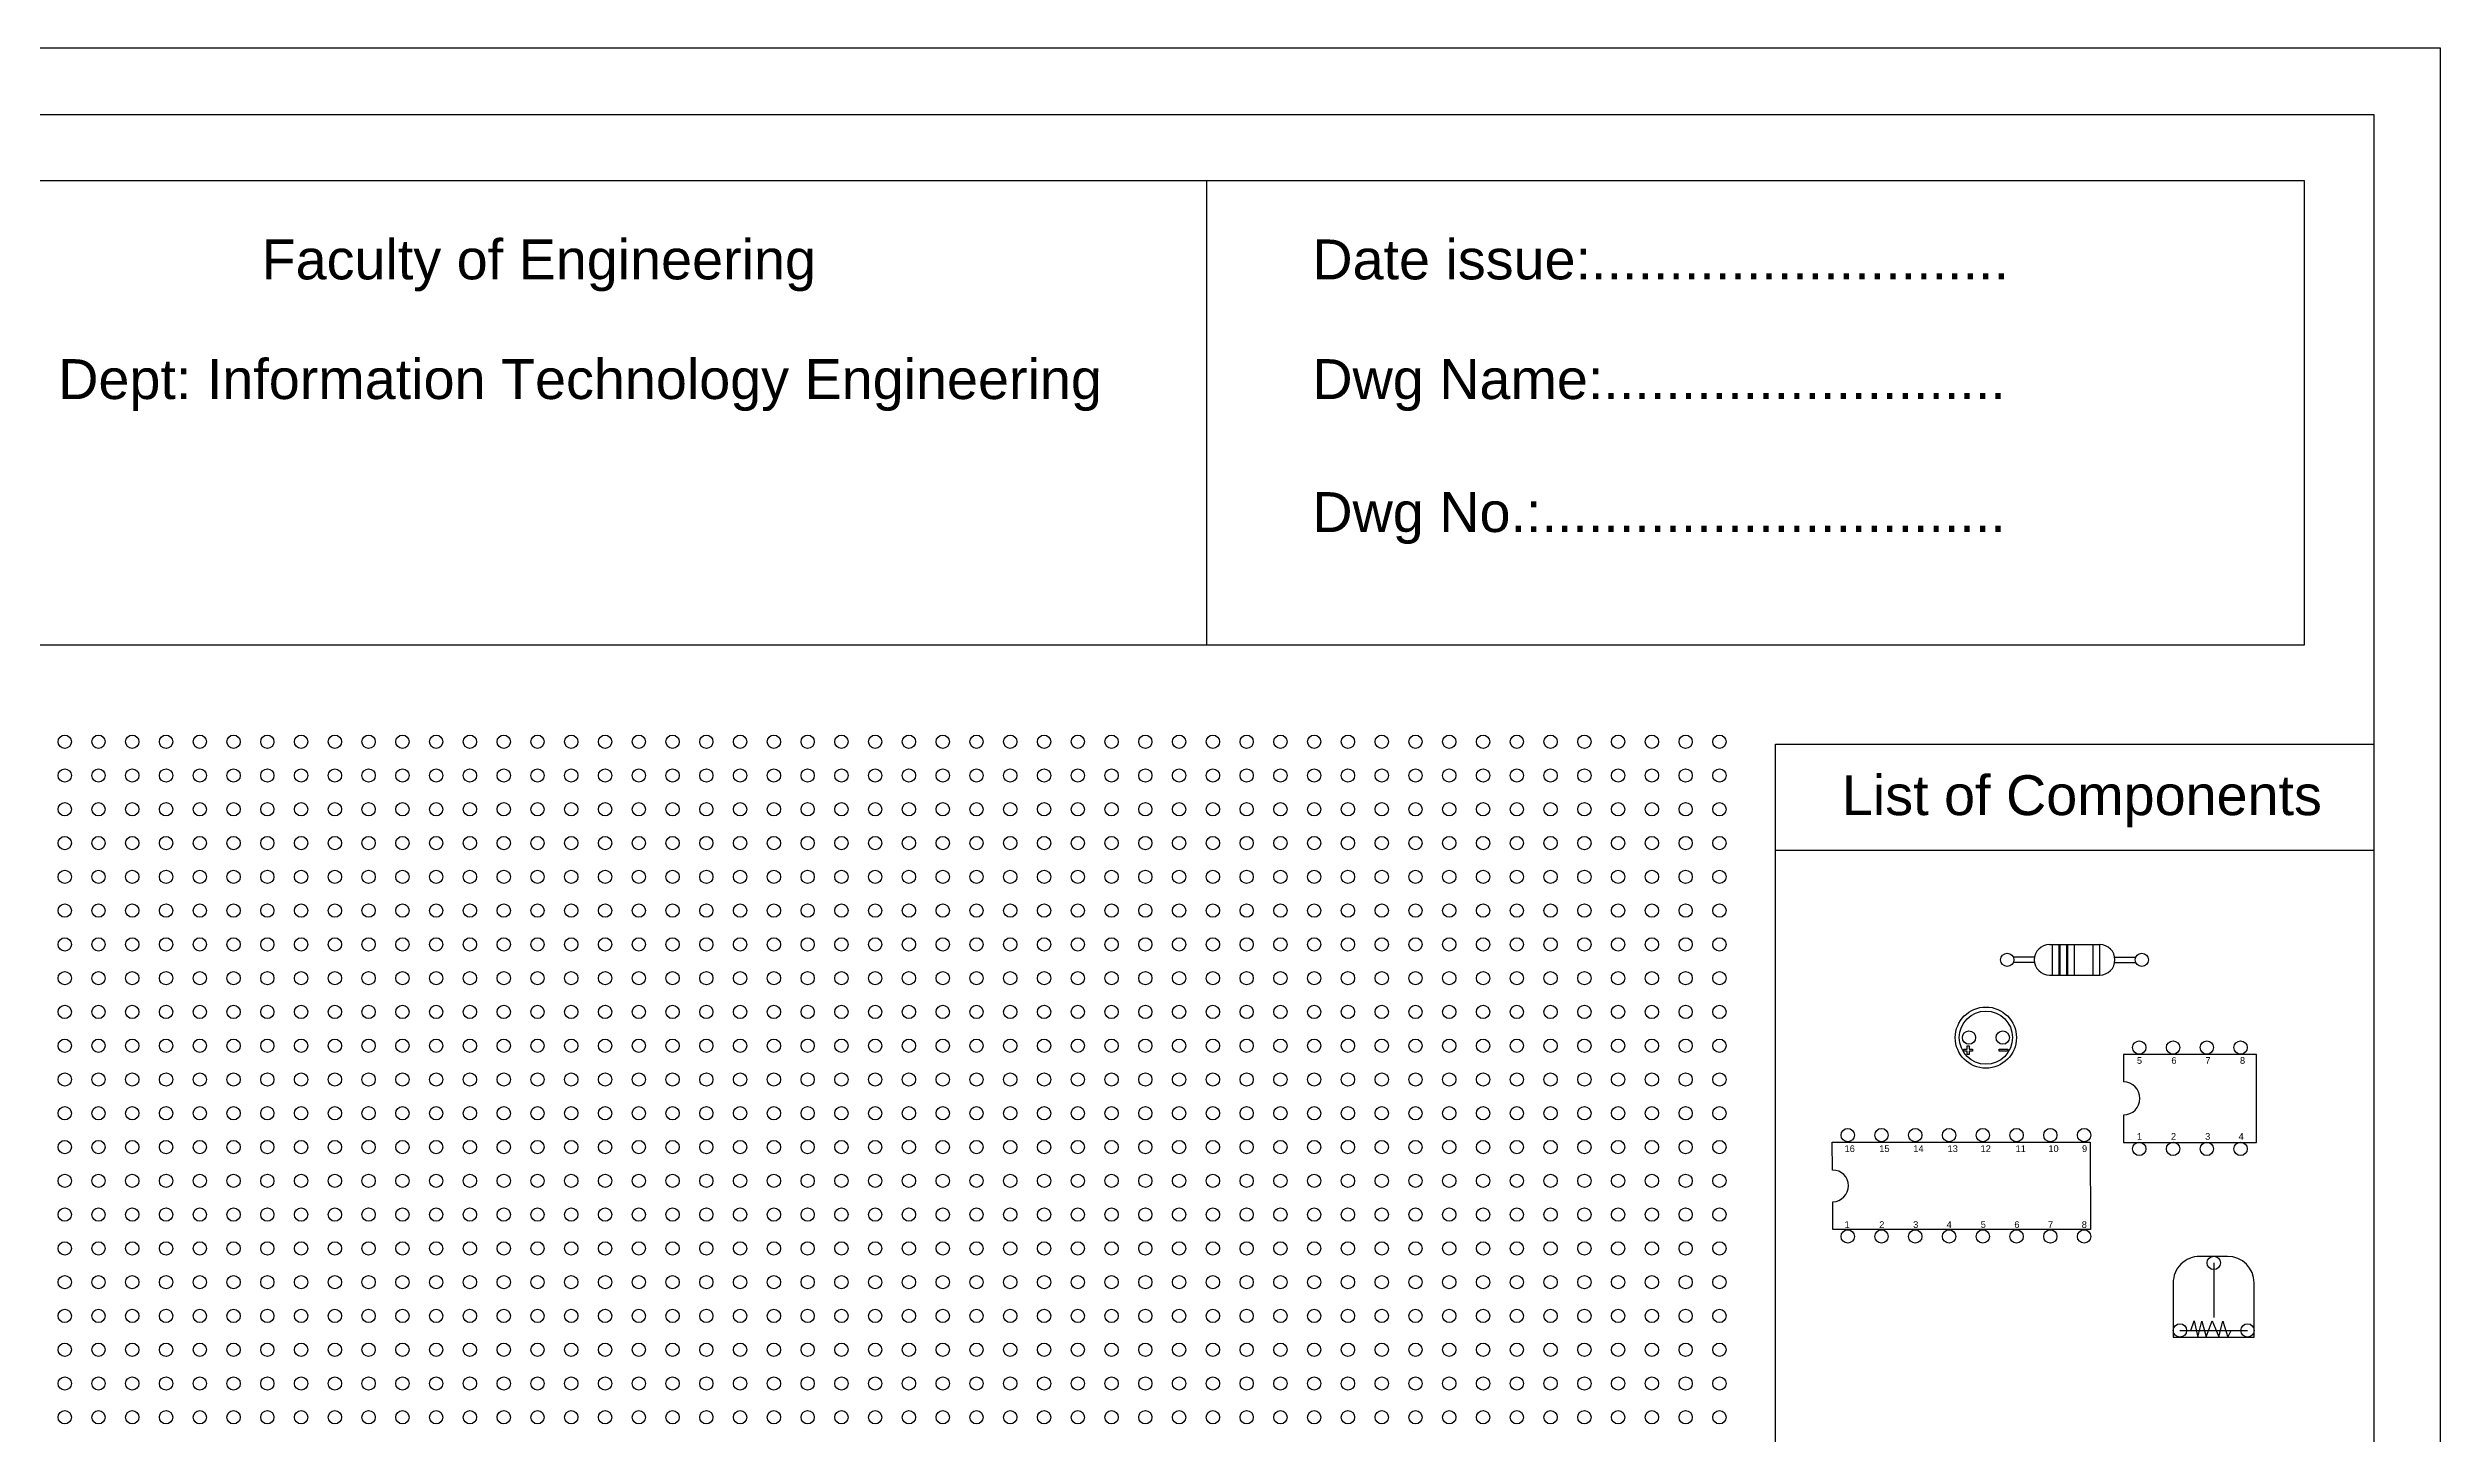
# Model space of a CAD drawing. Header units: millimetres. Extents: x 4157 to 4454, y 757 to 967.
# Drawn here: x 4274.4 to 4454.3, y 862.7 to 967 of the extents above; entities that cross this region are included whole.
import ezdxf

# ---------------------------------------------------------------- set-up
doc = ezdxf.new("R2010")
doc.units = ezdxf.units.MM
for name, color, linetype in [('IC1', 170, 'Continuous'), ('IC2', 190, 'Continuous'), ('res', 220, 'Continuous'), ('vol', 30, 'Continuous')]:
    doc.layers.add(name, color=color, linetype=linetype)
doc.styles.get("Standard").update_dxf_attribs({"font": 'arial.ttf'})

msp = doc.modelspace()

# ---------------------------------------------------------------- linework, layer by layer
for p, q in [((4361.51, 956.97), (4361.51, 922.08)), ((4449.3, 914.61), (4449.3, 906.61)), ((4449.3, 906.61), (4404.3, 906.61))]:
    msp.add_line(p, q)
for points in [[(4157.3, 966.97), (4454.3, 966.97), (4454.3, 756.97), (4157.3, 756.97)], [(4162.3, 961.97), (4449.3, 961.97), (4449.3, 761.97), (4162.3, 761.97)], [(4444.1, 956.97), (4167.3, 956.97), (4167.3, 922.08), (4444.1, 922.08)], [(4449.3, 766.61), (4404.3, 766.61), (4404.3, 914.61), (4449.3, 914.61)]]:
    msp.add_lwpolyline(points, close=True)
for centre in [(4275.63, 914.79), (4278.17, 914.79), (4280.71, 914.79), (4283.25, 914.79), (4285.79, 914.79), (4288.33, 914.79), (4290.87, 914.79), (4293.41, 914.79), (4295.95, 914.79), (4298.49, 914.79), (4301.03, 914.79), (4303.57, 914.79), (4306.11, 914.79), (4308.65, 914.79), (4311.19, 914.79), (4313.73, 914.79), (4316.27, 914.79), (4318.81, 914.79), (4321.35, 914.79), (4323.89, 914.79), (4326.43, 914.79), (4328.97, 914.79), (4331.51, 914.79), (4334.05, 914.79), (4336.59, 914.79), (4339.13, 914.79), (4341.67, 914.79), (4344.21, 914.79), (4346.75, 914.79), (4349.29, 914.79), (4351.83, 914.79), (4354.37, 914.79), (4356.91, 914.79), (4359.45, 914.79), (4361.99, 914.79), (4364.53, 914.79), (4367.07, 914.79), (4369.61, 914.79), (4372.15, 914.79), (4374.69, 914.79), (4377.23, 914.79), (4379.77, 914.79), (4382.31, 914.79), (4384.85, 914.79), (4387.39, 914.79), (4389.93, 914.79), (4392.47, 914.79), (4395.01, 914.79), (4397.55, 914.79), (4400.09, 914.79), (4275.63, 912.25), (4278.17, 912.25), (4280.71, 912.25), (4283.25, 912.25), (4285.79, 912.25), (4288.33, 912.25), (4290.87, 912.25), (4293.41, 912.25), (4295.95, 912.25), (4298.49, 912.25), (4301.03, 912.25), (4303.57, 912.25), (4306.11, 912.25), (4308.65, 912.25), (4311.19, 912.25), (4313.73, 912.25), (4316.27, 912.25), (4318.81, 912.25), (4321.35, 912.25), (4323.89, 912.25), (4326.43, 912.25), (4328.97, 912.25), (4331.51, 912.25), (4334.05, 912.25), (4336.59, 912.25), (4339.13, 912.25), (4341.67, 912.25), (4344.21, 912.25), (4346.75, 912.25), (4349.29, 912.25), (4351.83, 912.25), (4354.37, 912.25), (4356.91, 912.25), (4359.45, 912.25), (4361.99, 912.25), (4364.53, 912.25), (4367.07, 912.25), (4369.61, 912.25), (4372.15, 912.25), (4374.69, 912.25), (4377.23, 912.25), (4379.77, 912.25), (4382.31, 912.25), (4384.85, 912.25), (4387.39, 912.25), (4389.93, 912.25), (4392.47, 912.25), (4395.01, 912.25), (4397.55, 912.25), (4400.09, 912.25), (4275.63, 909.71), (4278.17, 909.71), (4280.71, 909.71), (4283.25, 909.71), (4285.79, 909.71), (4288.33, 909.71), (4290.87, 909.71), (4293.41, 909.71), (4295.95, 909.71), (4298.49, 909.71), (4301.03, 909.71), (4303.57, 909.71), (4306.11, 909.71), (4308.65, 909.71), (4311.19, 909.71), (4313.73, 909.71), (4316.27, 909.71), (4318.81, 909.71), (4321.35, 909.71), (4323.89, 909.71), (4326.43, 909.71), (4328.97, 909.71), (4331.51, 909.71), (4334.05, 909.71), (4336.59, 909.71), (4339.13, 909.71), (4341.67, 909.71), (4344.21, 909.71), (4346.75, 909.71), (4349.29, 909.71), (4351.83, 909.71), (4354.37, 909.71), (4356.91, 909.71), (4359.45, 909.71), (4361.99, 909.71), (4364.53, 909.71), (4367.07, 909.71), (4369.61, 909.71), (4372.15, 909.71), (4374.69, 909.71), (4377.23, 909.71), (4379.77, 909.71), (4382.31, 909.71), (4384.85, 909.71), (4387.39, 909.71), (4389.93, 909.71), (4392.47, 909.71), (4395.01, 909.71), (4397.55, 909.71), (4400.09, 909.71), (4275.63, 907.17), (4278.17, 907.17), (4280.71, 907.17), (4283.25, 907.17), (4285.79, 907.17), (4288.33, 907.17), (4290.87, 907.17), (4293.41, 907.17), (4295.95, 907.17), (4298.49, 907.17), (4301.03, 907.17), (4303.57, 907.17), (4306.11, 907.17), (4308.65, 907.17), (4311.19, 907.17), (4313.73, 907.17), (4316.27, 907.17), (4318.81, 907.17), (4321.35, 907.17), (4323.89, 907.17), (4326.43, 907.17), (4328.97, 907.17), (4331.51, 907.17), (4334.05, 907.17), (4336.59, 907.17), (4339.13, 907.17), (4341.67, 907.17), (4344.21, 907.17), (4346.75, 907.17), (4349.29, 907.17), (4351.83, 907.17), (4354.37, 907.17), (4356.91, 907.17), (4359.45, 907.17), (4361.99, 907.17), (4364.53, 907.17), (4367.07, 907.17), (4369.61, 907.17), (4372.15, 907.17), (4374.69, 907.17), (4377.23, 907.17), (4379.77, 907.17), (4382.31, 907.17), (4384.85, 907.17), (4387.39, 907.17), (4389.93, 907.17), (4392.47, 907.17), (4395.01, 907.17), (4397.55, 907.17), (4400.09, 907.17), (4275.63, 904.63), (4278.17, 904.63), (4280.71, 904.63), (4283.25, 904.63), (4285.79, 904.63), (4288.33, 904.63), (4290.87, 904.63), (4293.41, 904.63), (4295.95, 904.63), (4298.49, 904.63), (4301.03, 904.63), (4303.57, 904.63), (4306.11, 904.63), (4308.65, 904.63), (4311.19, 904.63), (4313.73, 904.63), (4316.27, 904.63), (4318.81, 904.63), (4321.35, 904.63), (4323.89, 904.63), (4326.43, 904.63), (4328.97, 904.63), (4331.51, 904.63), (4334.05, 904.63), (4336.59, 904.63), (4339.13, 904.63), (4341.67, 904.63), (4344.21, 904.63), (4346.75, 904.63), (4349.29, 904.63), (4351.83, 904.63), (4354.37, 904.63), (4356.91, 904.63), (4359.45, 904.63), (4361.99, 904.63), (4364.53, 904.63), (4367.07, 904.63), (4369.61, 904.63), (4372.15, 904.63), (4374.69, 904.63), (4377.23, 904.63), (4379.77, 904.63), (4382.31, 904.63), (4384.85, 904.63), (4387.39, 904.63), (4389.93, 904.63), (4392.47, 904.63), (4395.01, 904.63), (4397.55, 904.63), (4400.09, 904.63), (4275.63, 902.09), (4278.17, 902.09), (4280.71, 902.09), (4283.25, 902.09), (4285.79, 902.09), (4288.33, 902.09), (4290.87, 902.09), (4293.41, 902.09), (4295.95, 902.09), (4298.49, 902.09), (4301.03, 902.09), (4303.57, 902.09), (4306.11, 902.09), (4308.65, 902.09), (4311.19, 902.09), (4313.73, 902.09), (4316.27, 902.09), (4318.81, 902.09), (4321.35, 902.09), (4323.89, 902.09), (4326.43, 902.09), (4328.97, 902.09), (4331.51, 902.09), (4334.05, 902.09), (4336.59, 902.09), (4339.13, 902.09), (4341.67, 902.09), (4344.21, 902.09), (4346.75, 902.09), (4349.29, 902.09), (4351.83, 902.09), (4354.37, 902.09), (4356.91, 902.09), (4359.45, 902.09), (4361.99, 902.09), (4364.53, 902.09), (4367.07, 902.09), (4369.61, 902.09), (4372.15, 902.09), (4374.69, 902.09), (4377.23, 902.09), (4379.77, 902.09), (4382.31, 902.09), (4384.85, 902.09), (4387.39, 902.09), (4389.93, 902.09), (4392.47, 902.09), (4395.01, 902.09), (4397.55, 902.09), (4400.09, 902.09), (4275.63, 899.55), (4278.17, 899.55), (4280.71, 899.55), (4283.25, 899.55), (4285.79, 899.55), (4288.33, 899.55), (4290.87, 899.55), (4293.41, 899.55), (4295.95, 899.55), (4298.49, 899.55), (4301.03, 899.55), (4303.57, 899.55), (4306.11, 899.55), (4308.65, 899.55), (4311.19, 899.55), (4313.73, 899.55), (4316.27, 899.55), (4318.81, 899.55), (4321.35, 899.55), (4323.89, 899.55), (4326.43, 899.55), (4328.97, 899.55), (4331.51, 899.55), (4334.05, 899.55), (4336.59, 899.55), (4339.13, 899.55), (4341.67, 899.55), (4344.21, 899.55), (4346.75, 899.55), (4349.29, 899.55), (4351.83, 899.55), (4354.37, 899.55), (4356.91, 899.55), (4359.45, 899.55), (4361.99, 899.55), (4364.53, 899.55), (4367.07, 899.55), (4369.61, 899.55), (4372.15, 899.55), (4374.69, 899.55), (4377.23, 899.55), (4379.77, 899.55), (4382.31, 899.55), (4384.85, 899.55), (4387.39, 899.55), (4389.93, 899.55), (4392.47, 899.55), (4395.01, 899.55), (4397.55, 899.55), (4400.09, 899.55), (4275.63, 897.01), (4278.17, 897.01), (4280.71, 897.01), (4283.25, 897.01), (4285.79, 897.01), (4288.33, 897.01), (4290.87, 897.01), (4293.41, 897.01), (4295.95, 897.01), (4298.49, 897.01), (4301.03, 897.01), (4303.57, 897.01), (4306.11, 897.01), (4308.65, 897.01), (4311.19, 897.01), (4313.73, 897.01), (4316.27, 897.01), (4318.81, 897.01), (4321.35, 897.01), (4323.89, 897.01), (4326.43, 897.01), (4328.97, 897.01), (4331.51, 897.01), (4334.05, 897.01), (4336.59, 897.01), (4339.13, 897.01), (4341.67, 897.01), (4344.21, 897.01), (4346.75, 897.01), (4349.29, 897.01), (4351.83, 897.01), (4354.37, 897.01), (4356.91, 897.01), (4359.45, 897.01), (4361.99, 897.01), (4364.53, 897.01), (4367.07, 897.01), (4369.61, 897.01), (4372.15, 897.01), (4374.69, 897.01), (4377.23, 897.01), (4379.77, 897.01), (4382.31, 897.01), (4384.85, 897.01), (4387.39, 897.01), (4389.93, 897.01), (4392.47, 897.01), (4395.01, 897.01), (4397.55, 897.01), (4400.09, 897.01), (4275.63, 894.47), (4278.17, 894.47), (4280.71, 894.47), (4283.25, 894.47), (4285.79, 894.47), (4288.33, 894.47), (4290.87, 894.47), (4293.41, 894.47), (4295.95, 894.47), (4298.49, 894.47), (4301.03, 894.47), (4303.57, 894.47), (4306.11, 894.47), (4308.65, 894.47), (4311.19, 894.47), (4313.73, 894.47), (4316.27, 894.47), (4318.81, 894.47), (4321.35, 894.47), (4323.89, 894.47), (4326.43, 894.47), (4328.97, 894.47), (4331.51, 894.47), (4334.05, 894.47), (4336.59, 894.47), (4339.13, 894.47), (4341.67, 894.47), (4344.21, 894.47), (4346.75, 894.47), (4349.29, 894.47), (4351.83, 894.47), (4354.37, 894.47), (4356.91, 894.47), (4359.45, 894.47), (4361.99, 894.47), (4364.53, 894.47), (4367.07, 894.47), (4369.61, 894.47), (4372.15, 894.47), (4374.69, 894.47), (4377.23, 894.47), (4379.77, 894.47), (4382.31, 894.47), (4384.85, 894.47), (4387.39, 894.47), (4389.93, 894.47), (4392.47, 894.47), (4395.01, 894.47), (4397.55, 894.47), (4400.09, 894.47), (4275.63, 891.93), (4278.17, 891.93), (4280.71, 891.93), (4283.25, 891.93), (4285.79, 891.93), (4288.33, 891.93), (4290.87, 891.93), (4293.41, 891.93), (4295.95, 891.93), (4298.49, 891.93), (4301.03, 891.93), (4303.57, 891.93), (4306.11, 891.93), (4308.65, 891.93), (4311.19, 891.93), (4313.73, 891.93), (4316.27, 891.93), (4318.81, 891.93), (4321.35, 891.93), (4323.89, 891.93), (4326.43, 891.93), (4328.97, 891.93), (4331.51, 891.93), (4334.05, 891.93), (4336.59, 891.93), (4339.13, 891.93), (4341.67, 891.93), (4344.21, 891.93), (4346.75, 891.93), (4349.29, 891.93), (4351.83, 891.93), (4354.37, 891.93), (4356.91, 891.93), (4359.45, 891.93), (4361.99, 891.93), (4364.53, 891.93), (4367.07, 891.93), (4369.61, 891.93), (4372.15, 891.93), (4374.69, 891.93), (4377.23, 891.93), (4379.77, 891.93), (4382.31, 891.93), (4384.85, 891.93), (4387.39, 891.93), (4389.93, 891.93), (4392.47, 891.93), (4395.01, 891.93), (4397.55, 891.93), (4400.09, 891.93), (4275.63, 889.39), (4278.17, 889.39), (4280.71, 889.39), (4283.25, 889.39), (4285.79, 889.39), (4288.33, 889.39), (4290.87, 889.39), (4293.41, 889.39), (4295.95, 889.39), (4298.49, 889.39), (4301.03, 889.39), (4303.57, 889.39), (4306.11, 889.39), (4308.65, 889.39), (4311.19, 889.39), (4313.73, 889.39), (4316.27, 889.39), (4318.81, 889.39), (4321.35, 889.39), (4323.89, 889.39), (4326.43, 889.39), (4328.97, 889.39), (4331.51, 889.39), (4334.05, 889.39), (4336.59, 889.39), (4339.13, 889.39), (4341.67, 889.39), (4344.21, 889.39), (4346.75, 889.39), (4349.29, 889.39), (4351.83, 889.39), (4354.37, 889.39), (4356.91, 889.39), (4359.45, 889.39), (4361.99, 889.39), (4364.53, 889.39), (4367.07, 889.39), (4369.61, 889.39), (4372.15, 889.39), (4374.69, 889.39), (4377.23, 889.39), (4379.77, 889.39), (4382.31, 889.39), (4384.85, 889.39), (4387.39, 889.39), (4389.93, 889.39), (4392.47, 889.39), (4395.01, 889.39), (4397.55, 889.39), (4400.09, 889.39), (4275.63, 886.85), (4278.17, 886.85), (4280.71, 886.85), (4283.25, 886.85), (4285.79, 886.85), (4288.33, 886.85), (4290.87, 886.85), (4293.41, 886.85), (4295.95, 886.85), (4298.49, 886.85), (4301.03, 886.85), (4303.57, 886.85), (4306.11, 886.85), (4308.65, 886.85), (4311.19, 886.85), (4313.73, 886.85), (4316.27, 886.85), (4318.81, 886.85), (4321.35, 886.85), (4323.89, 886.85), (4326.43, 886.85), (4328.97, 886.85), (4331.51, 886.85), (4334.05, 886.85), (4336.59, 886.85), (4339.13, 886.85), (4341.67, 886.85), (4344.21, 886.85), (4346.75, 886.85), (4349.29, 886.85), (4351.83, 886.85), (4354.37, 886.85), (4356.91, 886.85), (4359.45, 886.85), (4361.99, 886.85), (4364.53, 886.85), (4367.07, 886.85), (4369.61, 886.85), (4372.15, 886.85), (4374.69, 886.85), (4377.23, 886.85), (4379.77, 886.85), (4382.31, 886.85), (4384.85, 886.85), (4387.39, 886.85), (4389.93, 886.85), (4392.47, 886.85), (4395.01, 886.85), (4397.55, 886.85), (4400.09, 886.85), (4275.63, 884.31), (4278.17, 884.31), (4280.71, 884.31), (4283.25, 884.31), (4285.79, 884.31), (4288.33, 884.31), (4290.87, 884.31), (4293.41, 884.31), (4295.95, 884.31), (4298.49, 884.31), (4301.03, 884.31), (4303.57, 884.31), (4306.11, 884.31), (4308.65, 884.31), (4311.19, 884.31), (4313.73, 884.31), (4316.27, 884.31), (4318.81, 884.31), (4321.35, 884.31), (4323.89, 884.31), (4326.43, 884.31), (4328.97, 884.31), (4331.51, 884.31), (4334.05, 884.31), (4336.59, 884.31), (4339.13, 884.31), (4341.67, 884.31), (4344.21, 884.31), (4346.75, 884.31), (4349.29, 884.31), (4351.83, 884.31), (4354.37, 884.31), (4356.91, 884.31), (4359.45, 884.31), (4361.99, 884.31), (4364.53, 884.31), (4367.07, 884.31), (4369.61, 884.31), (4372.15, 884.31), (4374.69, 884.31), (4377.23, 884.31), (4379.77, 884.31), (4382.31, 884.31), (4384.85, 884.31), (4387.39, 884.31), (4389.93, 884.31), (4392.47, 884.31), (4395.01, 884.31), (4397.55, 884.31), (4400.09, 884.31), (4275.63, 881.77), (4278.17, 881.77), (4280.71, 881.77), (4283.25, 881.77), (4285.79, 881.77), (4288.33, 881.77), (4290.87, 881.77), (4293.41, 881.77), (4295.95, 881.77), (4298.49, 881.77), (4301.03, 881.77), (4303.57, 881.77), (4306.11, 881.77), (4308.65, 881.77), (4311.19, 881.77), (4313.73, 881.77), (4316.27, 881.77), (4318.81, 881.77), (4321.35, 881.77), (4323.89, 881.77), (4326.43, 881.77), (4328.97, 881.77), (4331.51, 881.77), (4334.05, 881.77), (4336.59, 881.77), (4339.13, 881.77), (4341.67, 881.77), (4344.21, 881.77), (4346.75, 881.77), (4349.29, 881.77), (4351.83, 881.77), (4354.37, 881.77), (4356.91, 881.77), (4359.45, 881.77), (4361.99, 881.77), (4364.53, 881.77), (4367.07, 881.77), (4369.61, 881.77), (4372.15, 881.77), (4374.69, 881.77), (4377.23, 881.77), (4379.77, 881.77), (4382.31, 881.77), (4384.85, 881.77), (4387.39, 881.77), (4389.93, 881.77), (4392.47, 881.77), (4395.01, 881.77), (4397.55, 881.77), (4400.09, 881.77), (4275.63, 879.23), (4278.17, 879.23), (4280.71, 879.23), (4283.25, 879.23), (4285.79, 879.23), (4288.33, 879.23), (4290.87, 879.23), (4293.41, 879.23), (4295.95, 879.23), (4298.49, 879.23), (4301.03, 879.23), (4303.57, 879.23), (4306.11, 879.23), (4308.65, 879.23), (4311.19, 879.23), (4313.73, 879.23), (4316.27, 879.23), (4318.81, 879.23), (4321.35, 879.23), (4323.89, 879.23), (4326.43, 879.23), (4328.97, 879.23), (4331.51, 879.23), (4334.05, 879.23), (4336.59, 879.23), (4339.13, 879.23), (4341.67, 879.23), (4344.21, 879.23), (4346.75, 879.23), (4349.29, 879.23), (4351.83, 879.23), (4354.37, 879.23), (4356.91, 879.23), (4359.45, 879.23), (4361.99, 879.23), (4364.53, 879.23), (4367.07, 879.23), (4369.61, 879.23), (4372.15, 879.23), (4374.69, 879.23), (4377.23, 879.23), (4379.77, 879.23), (4382.31, 879.23), (4384.85, 879.23), (4387.39, 879.23), (4389.93, 879.23), (4392.47, 879.23), (4395.01, 879.23), (4397.55, 879.23), (4400.09, 879.23), (4275.63, 876.69), (4278.17, 876.69), (4280.71, 876.69), (4283.25, 876.69), (4285.79, 876.69), (4288.33, 876.69), (4290.87, 876.69), (4293.41, 876.69), (4295.95, 876.69), (4298.49, 876.69), (4301.03, 876.69), (4303.57, 876.69), (4306.11, 876.69), (4308.65, 876.69), (4311.19, 876.69), (4313.73, 876.69), (4316.27, 876.69), (4318.81, 876.69), (4321.35, 876.69), (4323.89, 876.69), (4326.43, 876.69), (4328.97, 876.69), (4331.51, 876.69), (4334.05, 876.69), (4336.59, 876.69), (4339.13, 876.69), (4341.67, 876.69), (4344.21, 876.69), (4346.75, 876.69), (4349.29, 876.69), (4351.83, 876.69), (4354.37, 876.69), (4356.91, 876.69), (4359.45, 876.69), (4361.99, 876.69), (4364.53, 876.69), (4367.07, 876.69), (4369.61, 876.69), (4372.15, 876.69), (4374.69, 876.69), (4377.23, 876.69), (4379.77, 876.69), (4382.31, 876.69), (4384.85, 876.69), (4387.39, 876.69), (4389.93, 876.69), (4392.47, 876.69), (4395.01, 876.69), (4397.55, 876.69), (4400.09, 876.69), (4275.63, 874.15), (4278.17, 874.15), (4280.71, 874.15), (4283.25, 874.15), (4285.79, 874.15), (4288.33, 874.15), (4290.87, 874.15), (4293.41, 874.15), (4295.95, 874.15), (4298.49, 874.15), (4301.03, 874.15), (4303.57, 874.15), (4306.11, 874.15), (4308.65, 874.15), (4311.19, 874.15), (4313.73, 874.15), (4316.27, 874.15), (4318.81, 874.15), (4321.35, 874.15), (4323.89, 874.15), (4326.43, 874.15), (4328.97, 874.15), (4331.51, 874.15), (4334.05, 874.15), (4336.59, 874.15), (4339.13, 874.15), (4341.67, 874.15), (4344.21, 874.15), (4346.75, 874.15), (4349.29, 874.15), (4351.83, 874.15), (4354.37, 874.15), (4356.91, 874.15), (4359.45, 874.15), (4361.99, 874.15), (4364.53, 874.15), (4367.07, 874.15), (4369.61, 874.15), (4372.15, 874.15), (4374.69, 874.15), (4377.23, 874.15), (4379.77, 874.15), (4382.31, 874.15), (4384.85, 874.15), (4387.39, 874.15), (4389.93, 874.15), (4392.47, 874.15), (4395.01, 874.15), (4397.55, 874.15), (4400.09, 874.15), (4275.63, 871.61), (4278.17, 871.61), (4280.71, 871.61), (4283.25, 871.61), (4285.79, 871.61), (4288.33, 871.61), (4290.87, 871.61), (4293.41, 871.61), (4295.95, 871.61), (4298.49, 871.61), (4301.03, 871.61), (4303.57, 871.61), (4306.11, 871.61), (4308.65, 871.61), (4311.19, 871.61), (4313.73, 871.61), (4316.27, 871.61), (4318.81, 871.61), (4321.35, 871.61), (4323.89, 871.61), (4326.43, 871.61), (4328.97, 871.61), (4331.51, 871.61), (4334.05, 871.61), (4336.59, 871.61), (4339.13, 871.61), (4341.67, 871.61), (4344.21, 871.61), (4346.75, 871.61), (4349.29, 871.61), (4351.83, 871.61), (4354.37, 871.61), (4356.91, 871.61), (4359.45, 871.61), (4361.99, 871.61), (4364.53, 871.61), (4367.07, 871.61), (4369.61, 871.61), (4372.15, 871.61), (4374.69, 871.61), (4377.23, 871.61), (4379.77, 871.61), (4382.31, 871.61), (4384.85, 871.61), (4387.39, 871.61), (4389.93, 871.61), (4392.47, 871.61), (4395.01, 871.61), (4397.55, 871.61), (4400.09, 871.61), (4275.63, 869.07), (4278.17, 869.07), (4280.71, 869.07), (4283.25, 869.07), (4285.79, 869.07), (4288.33, 869.07), (4290.87, 869.07), (4293.41, 869.07), (4295.95, 869.07), (4298.49, 869.07), (4301.03, 869.07), (4303.57, 869.07), (4306.11, 869.07), (4308.65, 869.07), (4311.19, 869.07), (4313.73, 869.07), (4316.27, 869.07), (4318.81, 869.07), (4321.35, 869.07), (4323.89, 869.07), (4326.43, 869.07), (4328.97, 869.07), (4331.51, 869.07), (4334.05, 869.07), (4336.59, 869.07), (4339.13, 869.07), (4341.67, 869.07), (4344.21, 869.07), (4346.75, 869.07), (4349.29, 869.07), (4351.83, 869.07), (4354.37, 869.07), (4356.91, 869.07), (4359.45, 869.07), (4361.99, 869.07), (4364.53, 869.07), (4367.07, 869.07), (4369.61, 869.07), (4372.15, 869.07), (4374.69, 869.07), (4377.23, 869.07), (4379.77, 869.07), (4382.31, 869.07), (4384.85, 869.07), (4387.39, 869.07), (4389.93, 869.07), (4392.47, 869.07), (4395.01, 869.07), (4397.55, 869.07), (4400.09, 869.07), (4275.63, 866.53), (4278.17, 866.53), (4280.71, 866.53), (4283.25, 866.53), (4285.79, 866.53), (4288.33, 866.53), (4290.87, 866.53), (4293.41, 866.53), (4295.95, 866.53), (4298.49, 866.53), (4301.03, 866.53), (4303.57, 866.53), (4306.11, 866.53), (4308.65, 866.53), (4311.19, 866.53), (4313.73, 866.53), (4316.27, 866.53), (4318.81, 866.53), (4321.35, 866.53), (4323.89, 866.53), (4326.43, 866.53), (4328.97, 866.53), (4331.51, 866.53), (4334.05, 866.53), (4336.59, 866.53), (4339.13, 866.53), (4341.67, 866.53), (4344.21, 866.53), (4346.75, 866.53), (4349.29, 866.53), (4351.83, 866.53), (4354.37, 866.53), (4356.91, 866.53), (4359.45, 866.53), (4361.99, 866.53), (4364.53, 866.53), (4367.07, 866.53), (4369.61, 866.53), (4372.15, 866.53), (4374.69, 866.53), (4377.23, 866.53), (4379.77, 866.53), (4382.31, 866.53), (4384.85, 866.53), (4387.39, 866.53), (4389.93, 866.53), (4392.47, 866.53), (4395.01, 866.53), (4397.55, 866.53), (4400.09, 866.53), (4275.63, 863.99), (4278.17, 863.99), (4280.71, 863.99), (4283.25, 863.99), (4285.79, 863.99), (4288.33, 863.99), (4290.87, 863.99), (4293.41, 863.99), (4295.95, 863.99), (4298.49, 863.99), (4301.03, 863.99), (4303.57, 863.99), (4306.11, 863.99), (4308.65, 863.99), (4311.19, 863.99), (4313.73, 863.99), (4316.27, 863.99), (4318.81, 863.99), (4321.35, 863.99), (4323.89, 863.99), (4326.43, 863.99), (4328.97, 863.99), (4331.51, 863.99), (4334.05, 863.99), (4336.59, 863.99), (4339.13, 863.99), (4341.67, 863.99), (4344.21, 863.99), (4346.75, 863.99), (4349.29, 863.99), (4351.83, 863.99), (4354.37, 863.99), (4356.91, 863.99), (4359.45, 863.99), (4361.99, 863.99), (4364.53, 863.99), (4367.07, 863.99), (4369.61, 863.99), (4372.15, 863.99), (4374.69, 863.99), (4377.23, 863.99), (4379.77, 863.99), (4382.31, 863.99), (4384.85, 863.99), (4387.39, 863.99), (4389.93, 863.99), (4392.47, 863.99), (4395.01, 863.99), (4397.55, 863.99), (4400.09, 863.99)]:
    msp.add_circle(centre, 0.5)
at = {"layer": 'IC1'}
msp.add_lwpolyline([(4408.6, 882.57), (4408.58, 884.67), (4427.97, 884.67), (4428.01, 878.1), (4408.63, 878.1), (4408.61, 880.2)], dxfattribs=at)
for centre in [(4409.74, 885.21), (4412.28, 885.21), (4414.82, 885.21), (4417.36, 885.21), (4419.9, 885.21), (4422.44, 885.21), (4424.98, 885.21), (4427.52, 885.21), (4409.74, 877.59), (4412.28, 877.59), (4414.82, 877.59), (4417.36, 877.59), (4419.9, 877.59), (4422.44, 877.59), (4424.98, 877.59), (4427.52, 877.59)]:
    msp.add_circle(centre, 0.5, dxfattribs=at)
msp.add_arc((4408.61, 881.39), 1.19, 270.4057, 90.4057, dxfattribs=at)
at = {"layer": 'IC2'}
msp.add_lwpolyline([(4430.48, 886.72), (4430.48, 884.66), (4440.48, 884.66), (4440.48, 891.28), (4430.48, 891.28), (4430.48, 889.21)], dxfattribs=at)
for centre in [(4431.67, 891.79), (4434.21, 891.79), (4436.75, 891.79), (4439.29, 891.79), (4431.67, 884.17), (4434.21, 884.17), (4436.75, 884.17), (4439.29, 884.17)]:
    msp.add_circle(centre, 0.5, dxfattribs=at)
msp.add_arc((4430.48, 887.97), 1.24, 270, 90, dxfattribs=at)
at = {"layer": 'res'}
for p, q in [((4423.77, 898.59), (4422.2, 898.59)), ((4423.77, 898.19), (4422.2, 898.19)), ((4424.92, 899.54), (4428.69, 899.54)), ((4425.11, 899.54), (4425.11, 897.26)), ((4425.61, 899.54), (4425.61, 897.26)), ((4425.69, 899.54), (4425.69, 897.26)), ((4426.19, 899.54), (4426.19, 897.26)), ((4426.27, 899.54), (4426.27, 897.26)), ((4426.77, 899.54), (4426.77, 897.26)), ((4428.17, 899.54), (4428.17, 897.26)), ((4428.67, 899.54), (4428.67, 897.26)), ((4429.82, 898.58), (4431.4, 898.58)), ((4429.82, 898.18), (4431.41, 898.18)), ((4424.92, 897.24), (4428.69, 897.24)), ((4438.31, 876.09), (4436.22, 876.09)), ((4437.27, 875.6), (4437.27, 871.5)), ((4434.22, 874.08), (4434.23, 870.52)), ((4440.31, 870.01), (4440.31, 874.09)), ((4435.55, 870.52), (4435.8, 871.25)), ((4435.8, 871.25), (4436.07, 870.02)), ((4436.07, 870.02), (4436.38, 871.22)), ((4436.38, 871.22), (4436.7, 870.04)), ((4436.7, 870.04), (4437.15, 871.23)), ((4437.15, 871.23), (4437.64, 870.04)), ((4437.64, 870.04), (4437.95, 871.22)), ((4437.95, 871.22), (4438.32, 870.02)), ((4434.23, 870.52), (4434.23, 870.01)), ((4434.23, 870.01), (4440.31, 870.01)), ((4434.73, 870.52), (4439.81, 870.52)), ((4438.32, 870.02), (4438.59, 870.52))]:
    msp.add_line(p, q, dxfattribs=at)
for centre in [(4421.74, 898.39), (4431.86, 898.39), (4437.27, 875.6), (4434.73, 870.52), (4439.81, 870.52)]:
    msp.add_circle(centre, 0.5, dxfattribs=at)
for centre, radius, start, end in [((4424.92, 898.39), 1.15, 90, 270), ((4428.69, 898.39), 1.15, 270, 90), ((4436.22, 874.09), 2, 90, 180.1739), ((4438.31, 874.09), 2, 0, 90)]:
    msp.add_arc(centre, radius, start, end, dxfattribs=at)
at = {"layer": 'vol'}
for p, q in [((4418.47, 891.53), (4418.47, 891.68)), ((4418.47, 891.68), (4418.72, 891.68)), ((4418.72, 891.53), (4418.47, 891.53)), ((4418.72, 891.93), (4418.87, 891.93)), ((4418.72, 891.68), (4418.72, 891.93)), ((4418.72, 891.28), (4418.72, 891.53)), ((4418.87, 891.28), (4418.72, 891.28)), ((4418.87, 891.93), (4418.87, 891.68)), ((4418.87, 891.68), (4419.12, 891.68)), ((4419.12, 891.53), (4418.87, 891.53)), ((4418.87, 891.53), (4418.87, 891.28)), ((4419.12, 891.68), (4419.12, 891.53)), ((4421.12, 891.68), (4421.77, 891.68)), ((4421.12, 891.53), (4421.12, 891.68)), ((4421.77, 891.53), (4421.12, 891.53)), ((4421.77, 891.68), (4421.77, 891.53))]:
    msp.add_line(p, q, dxfattribs=at)
for centre, radius in [((4420.13, 892.54), 2.3), ((4420.13, 892.54), 2), ((4418.86, 892.54), 0.5), ((4421.4, 892.54), 0.5)]:
    msp.add_circle(centre, radius, dxfattribs=at)

# ---------------------------------------------------------------- texts
at = {"char_height": 3, "attachment_point": 1}
for s, width, heights, insert in [('Faculty of Engineering', 52.3003, [0], (4290.44, 952.56)), ('Date issue:...........................', 52.3003, [0], (4369.47, 952.56)), ('Dept: Information Technology Engineering', 79.3298, [0], (4275.14, 943.56)), ('Dwg Name:..........................', 52.3003, [8.05], (4369.47, 943.56)), ('Dwg No.:..............................', 52.3003, [0], (4369.47, 933.56)), ('List of Components', 35.8437, [0], (4409.3, 912.27))]:
    msp.add_mtext_dynamic_manual_height_columns(s, width=width, gutter_width=12.5, heights=heights, dxfattribs=dict(at, insert=insert))
at = {"layer": 'IC1', "char_height": 0.5, "attachment_point": 1}
for s, insert in [('16', (4409.5, 884.44)), ('15', (4412.11, 884.44)), ('14', (4414.67, 884.44)), ('13', (4417.25, 884.44)), ('12', (4419.73, 884.44)), ('11', (4422.36, 884.44)), ('10', (4424.83, 884.44)), ('9', (4427.36, 884.44)), ('1', (4409.5, 878.73)), ('2', (4412.11, 878.73)), ('3', (4414.66, 878.73)), ('4', (4417.17, 878.73)), ('5', (4419.74, 878.73)), ('6', (4422.27, 878.73)), ('7', (4424.8, 878.73)), ('8', (4427.34, 878.73))]:
    msp.add_mtext_dynamic_manual_height_columns(s, width=0.6142, gutter_width=12.5, heights=[0], dxfattribs=dict(at, insert=insert))
at = {"layer": 'IC2', "char_height": 0.5, "attachment_point": 1}
for s, insert in [('5', (4431.49, 891.07)), ('6', (4434.08, 891.07)), ('7', (4436.64, 891.07)), ('8', (4439.24, 891.07)), ('1', (4431.49, 885.36)), ('2', (4434.05, 885.36)), ('3', (4436.62, 885.36)), ('4', (4439.14, 885.36))]:
    msp.add_mtext_dynamic_manual_height_columns(s, width=1.4207, gutter_width=12.5, heights=[0], dxfattribs=dict(at, insert=insert))

doc.saveas('drawing.dxf')
